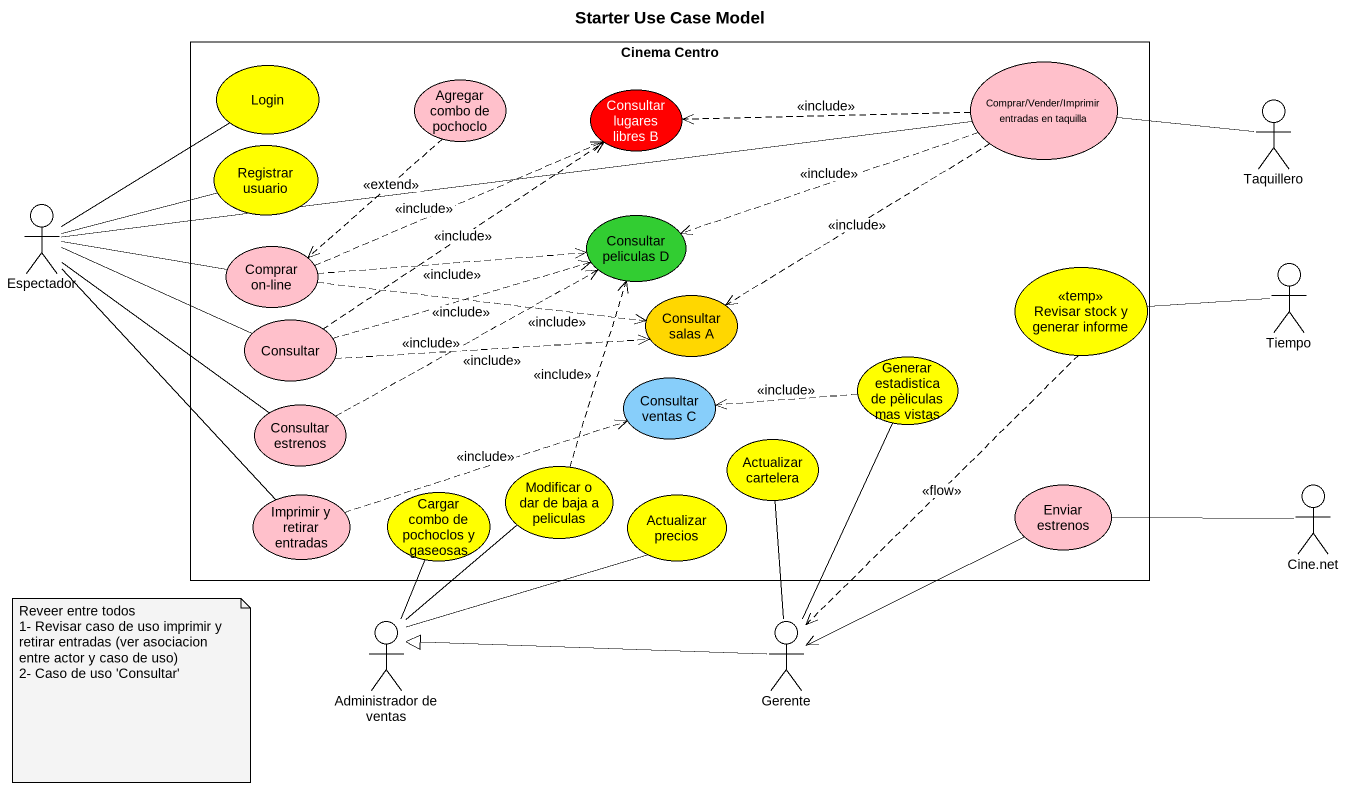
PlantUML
@startuml
title Starter Use Case Model
rectangle "Cinema Centro" as Cinema_Centro {
  usecase Login #FFFF00
  usecase "Agregar combo de pochoclo" as Agregar_combo_de_pochoclo #FFC0CB
  usecase "Consultar lugares libres B" as Consultar_lugares_libres_B #FF0000
  usecase "Comprar/Vender/Imprimir entradas en taquilla" as Comprar_Vender_Imprimir #FFC0CB
  usecase "Registrar usuario" as Registrar_usuario #FFFF00
  usecase "Consultar peliculas D" as Consultar_peliculas_D #32CD32
  usecase "Comprar on-line" as Comprar_on_line #FFC0CB
  usecase "Revisar stock y generar informe" as Revisar_stock_y_generar <<temp>> #FFFF00
  usecase Consultar #FFC0CB
  usecase "Consultar salas A" as Consultar_salas_A #FFD700
  usecase "Consultar ventas C" as Consultar_ventas_C #87CEFA
  usecase "Generar estadistica de pèliculas mas vistas" as Generar_estadistica_de #FFFF00
  usecase "Consultar estrenos" as Consultar_estrenos #FFC0CB
  usecase "Actualizar cartelera" as Actualizar_cartelera #FFFF00
  usecase "Imprimir y retirar entradas" as Imprimir_y_retirar_entradas #FFC0CB
  usecase "Cargar combo de pochoclos y gaseosas" as Cargar_combo_de_pochoclos_y #FFFF00
  usecase "Modificar o dar de baja a peliculas" as Modificar_o_dar_de_baja_a #FFFF00
  usecase "Actualizar precios" as Actualizar_precios #FFFF00
  usecase "Enviar estrenos" as Enviar_estrenos #FFC0CB
}
actor Taquillero
actor Espectador
actor Tiempo
actor "Cine.net" as Cine_net
actor "Administrador de ventas" as Administrador_de_ventas
actor Gerente
Agregar_combo_de_pochoclo ..> Comprar_on_line : <<extend>>
Comprar_Vender_Imprimir .left.> Consultar_lugares_libres_B : <<include>>
Comprar_Vender_Imprimir .left.> Consultar_peliculas_D : <<include>>
Comprar_Vender_Imprimir ..> Consultar_salas_A : <<include>>
Taquillero -left- Comprar_Vender_Imprimir
Espectador -up- Login
Espectador -right- Comprar_Vender_Imprimir
Espectador -right- Registrar_usuario
Espectador -right- Comprar_on_line
Espectador -right- Consultar
Espectador -- Consultar_estrenos
Espectador -- Imprimir_y_retirar_entradas
Comprar_on_line .right.> Consultar_lugares_libres_B : <<include>>
Comprar_on_line .right.> Consultar_peliculas_D : <<include>>
Comprar_on_line .right.> Consultar_salas_A : <<include>>
Revisar_stock_y_generar ..> Gerente : <<flow>>
Tiempo -left- Revisar_stock_y_generar
Consultar .up.> Consultar_lugares_libres_B : <<include>>
Consultar .right.> Consultar_peliculas_D : <<include>>
Consultar .right.> Consultar_salas_A : <<include>>
Generar_estadistica_de .left.> Consultar_ventas_C : <<include>>
Consultar_estrenos .right.> Consultar_peliculas_D : <<include>>
Imprimir_y_retirar_entradas .right.> Consultar_ventas_C : <<include>>
Modificar_o_dar_de_baja_a .up.> Consultar_peliculas_D : <<include>>
Cine_net -left- Enviar_estrenos
Administrador_de_ventas -up- Cargar_combo_de_pochoclos_y
Administrador_de_ventas -up- Modificar_o_dar_de_baja_a
Administrador_de_ventas -right- Actualizar_precios
Gerente -up- Generar_estadistica_de
Gerente -up- Actualizar_cartelera
Gerente <-right- Enviar_estrenos
Gerente -left-|> Administrador_de_ventas
note as N1
  Reveer entre todos
  1- Revisar caso de uso imprimir y retirar entradas (ver asociacion entre actor y caso de uso)
  2- Caso de uso 'Consultar'
end note
@enduml
